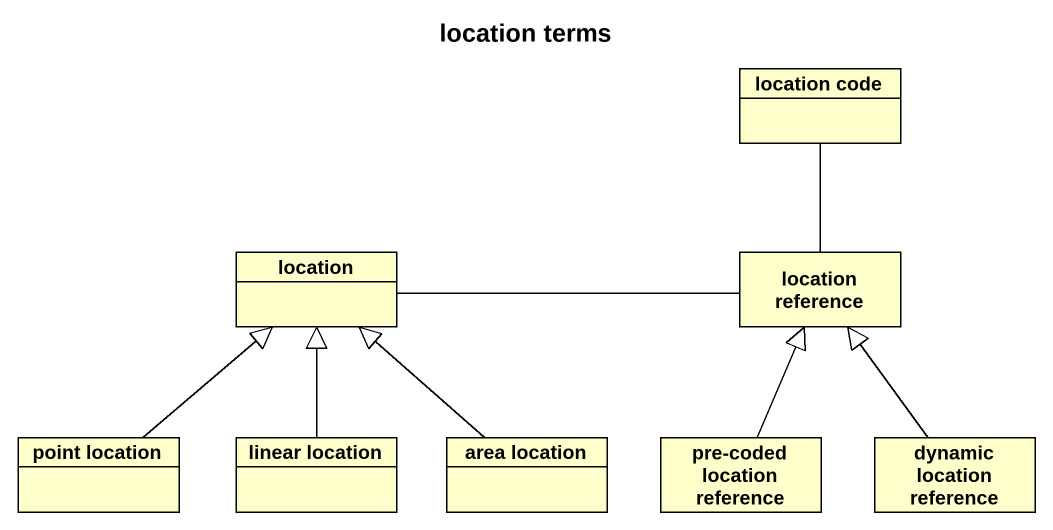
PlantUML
@startuml
title location terms
hide circle
hide empty members
class "location code" as location_code
class location
class "location reference" as location_reference
class "point location" as point_location
class "linear location" as linear_location
class "area location" as area_location
class "pre-coded location reference" as pre_coded_location_reference
class "dynamic location reference" as dynamic_location_reference
location_reference -up- location_code
location_reference -left- location
point_location -up-|> location
linear_location -up-|> location
area_location -up-|> location
pre_coded_location_reference -up-|> location_reference
dynamic_location_reference -up-|> location_reference
@enduml
